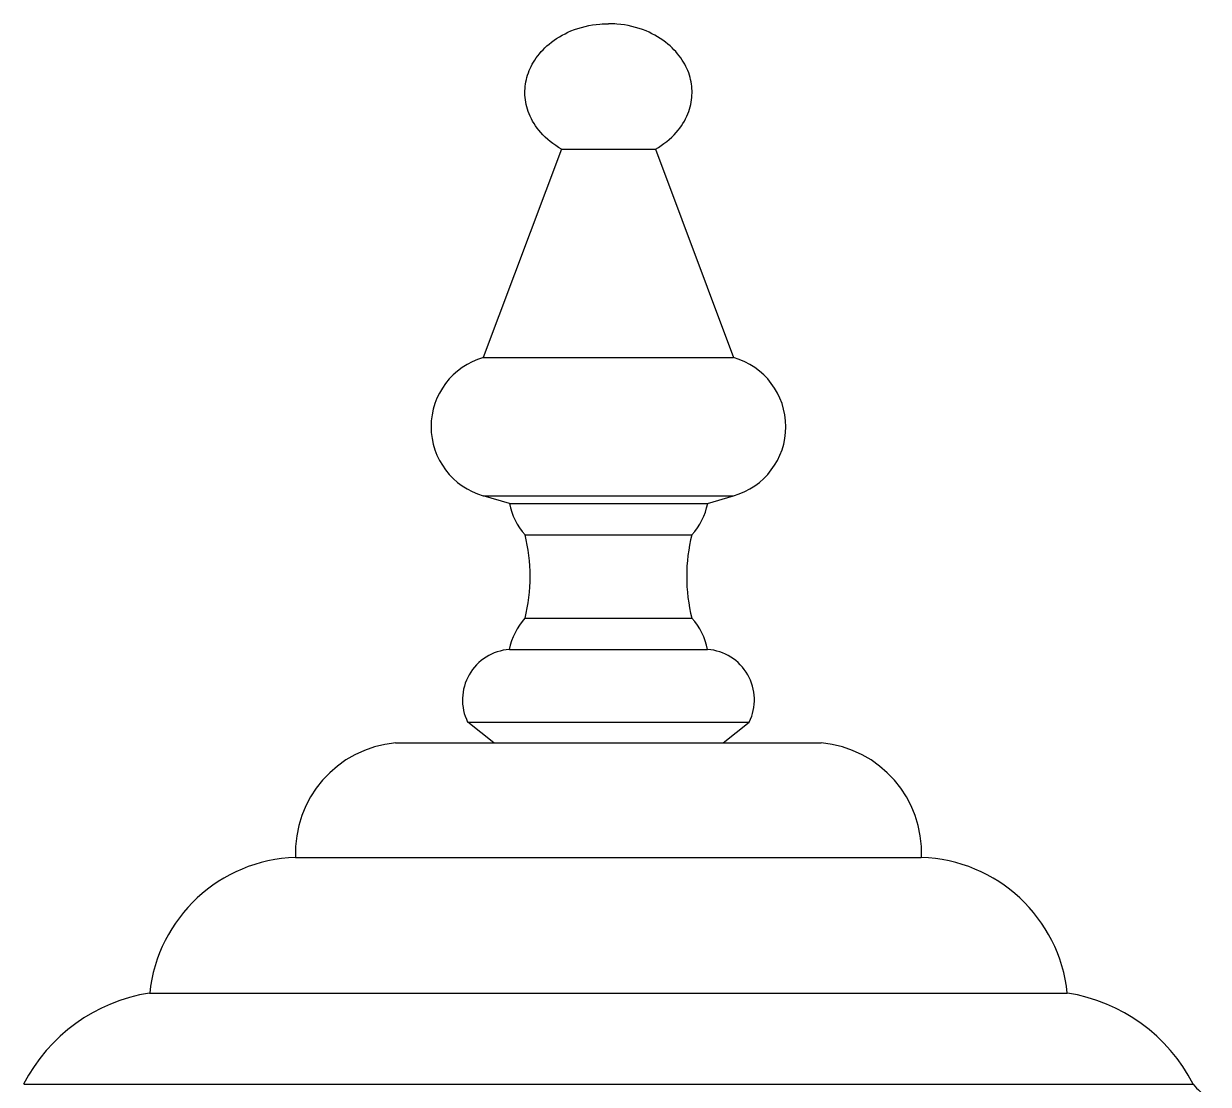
# Model space of a CAD drawing. Header units: millimetres. Extents: x 0 to 13338, y 0 to 11580.
# Drawn here: x 7606.3 to 7719.9, y 4837 to 4938.7 of the extents above; entities that cross this region are included whole.
import ezdxf

# ---------------------------------------------------------------- set-up
doc = ezdxf.new("R2010")
doc.units = ezdxf.units.MM
doc.layers.add('dwgmodels.com', color=250, linetype='Continuous')

# ---------------------------------------------------------------- blocks, each defined once
blk = doc.blocks.new('Public Light 9_side_dwgmodels.com')
at = {"color": 0}
for p, q in [((-519.51, 4215.89), (-527.01, 4195.89)), ((-519.51, 4215.89), (-510.51, 4215.89)), ((-519.51, 4215.89), (-510.51, 4215.89)), ((-510.51, 4215.89), (-503.01, 4195.89)), ((-527.01, 4195.89), (-503.01, 4195.89)), ((-527.01, 4195.89), (-503.01, 4195.89)), ((-527.01, 4182.63), (-503.01, 4182.63)), ((-527.01, 4182.63), (-503.01, 4182.63)), ((-524.51, 4181.89), (-527.01, 4182.63)), ((-524.51, 4181.89), (-505.5, 4181.89)), ((-524.51, 4181.89), (-505.5, 4181.89)), ((-505.5, 4181.89), (-503.01, 4182.63)), ((-523.01, 4178.89), (-507.01, 4178.89)), ((-523.01, 4178.89), (-507.01, 4178.89)), ((-523.01, 4170.89), (-507.01, 4170.89)), ((-523.01, 4170.89), (-507.01, 4170.89)), ((-524.51, 4167.89), (-505.5, 4167.89)), ((-524.51, 4167.89), (-505.5, 4167.89)), ((-528.51, 4160.92), (-501.51, 4160.92)), ((-528.51, 4160.92), (-501.51, 4160.92)), ((-526.01, 4158.92), (-528.51, 4160.92)), ((-504.01, 4158.92), (-501.51, 4160.92)), ((-535.42, 4158.92), (-494.6, 4158.92)), ((-535.42, 4158.92), (-494.6, 4158.92)), ((-545.01, 4147.92), (-485.01, 4147.92)), ((-545.01, 4147.92), (-485.01, 4147.92)), ((-559.01, 4134.92), (-471.01, 4134.92)), ((-559.01, 4134.92), (-471.01, 4134.92)), ((-571.08, 4126.18), (-458.94, 4126.18)), ((-571.08, 4126.18), (-458.94, 4126.18))]:
    blk.add_line(p, q, dxfattribs=at)
for centre, radius, start, end in [((-525.13, 4189.26), 6.89, 105.8134, 254.1753), ((-504.89, 4189.26), 6.89, 285.8247, 74.1866), ((-518.27, 4183.14), 6.37, 191.3832, 221.9516), ((-511.74, 4183.14), 6.37, 318.0484, 348.6168), ((-538.76, 4174.89), 16.25, 345.7499, 14.2501), ((-491.26, 4174.89), 16.25, 165.7499, 194.2501), ((-518.26, 4166.62), 6.39, 138.0919, 168.5734), ((-511.76, 4166.62), 6.39, 11.4266, 41.9081), ((-524.17, 4163.06), 4.84, 94.1033, 206.2221), ((-505.85, 4163.06), 4.84, 333.7779, 85.8967), ((-534.46, 4148.41), 10.56, 95.1842, 182.6381), ((-495.55, 4148.41), 10.56, 357.3619, 84.8158), ((-544.57, 4133.42), 14.51, 91.7105, 174.0473), ((-485.44, 4133.42), 14.51, 5.9527, 88.2895), ((-556.46, 4118.7), 16.43, 98.9405, 152.914), ((-473.56, 4118.7), 16.43, 27.086, 81.0595), ((-455, 4129.27), 5, 218.1668, 240.2704)]:
    blk.add_arc(centre, radius, start, end, dxfattribs=at)
for points in [[(-519.51, 4215.89), (-520.28, 4216.32), (-520.96, 4216.86), (-521.99, 4218.03), (-522.36, 4218.63), (-522.85, 4219.85), (-522.98, 4220.45), (-523.05, 4221.63), (-522.98, 4222.21), (-522.67, 4223.35), (-522.42, 4223.91), (-521.72, 4224.99), (-521.25, 4225.51), (-520.1, 4226.48), (-519.38, 4226.9), (-517.74, 4227.58), (-516.79, 4227.81), (-515.55, 4227.91), (-515.28, 4227.92), (-515.01, 4227.92)], [(-510.51, 4215.89), (-509.74, 4216.32), (-509.06, 4216.86), (-508.03, 4218.03), (-507.65, 4218.63), (-507.17, 4219.85), (-507.03, 4220.45), (-506.97, 4221.63), (-507.03, 4222.21), (-507.34, 4223.35), (-507.59, 4223.91), (-508.3, 4224.99), (-508.76, 4225.51), (-509.92, 4226.48), (-510.63, 4226.9), (-512.28, 4227.58), (-513.23, 4227.81), (-514.46, 4227.91), (-514.74, 4227.92), (-515.01, 4227.92)]]:
    blk.add_open_spline(points, degree=3, knots=[-0.974661, -0.974661, -0.974661, -0.974661, -0.625129, -0.625129, -0.318859, -0.318859, -0.043452, -0.043452, 0.219775, 0.219775, 0.488769, 0.488769, 0.779621, 0.779621, 1.10507, 1.10507, 1.468955, 1.468955, 1.570796, 1.570796, 1.570796, 1.570796], dxfattribs=at)

msp = doc.modelspace()

# ---------------------------------------------------------------- block references
at = {"layer": 'dwgmodels.com'}
msp.add_blockref('Public Light 9_side_dwgmodels.com', (8177.38, 710.8), dxfattribs=at)

doc.saveas('drawing.dxf')
